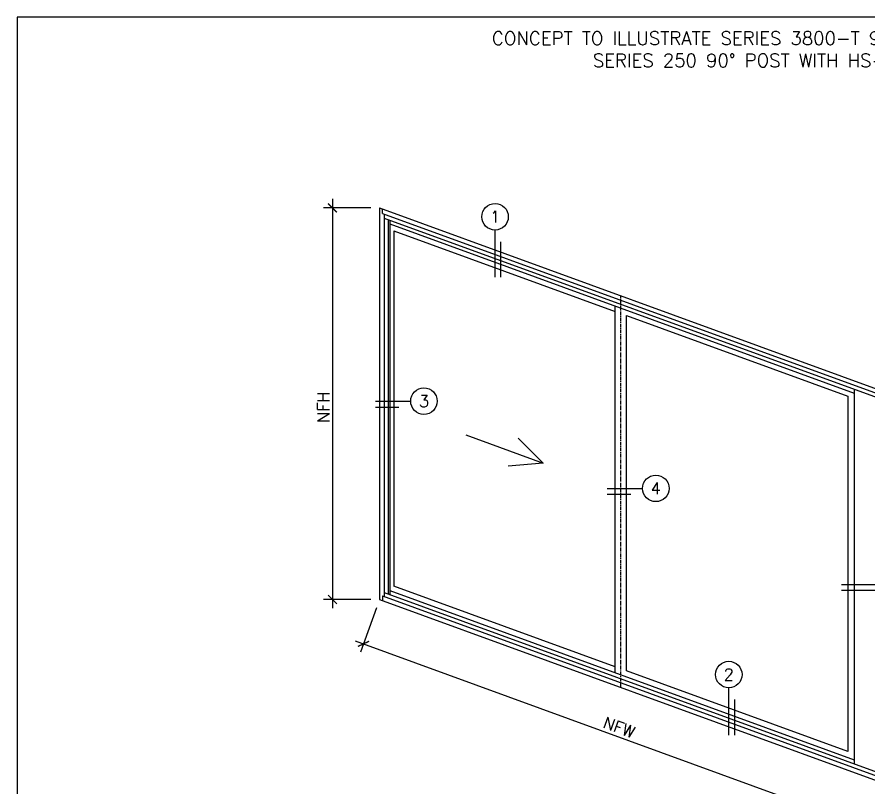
# Model space of a CAD drawing. Extents: x -118 to 134, y 32 to 229.
# Drawn here: x -117.6 to 26.8, y 98.2 to 228.8 of the extents above; entities that cross this region are included whole.
import ezdxf
from ezdxf.enums import TextEntityAlignment as Align

# ---------------------------------------------------------------- set-up
doc = ezdxf.new("R2010")
doc.units = 0
doc.header["$MEASUREMENT"] = 0
doc.linetypes.add('CENTER', pattern=[2, 1.25, -0.25, 0.25, -0.25])
doc.layers.get('0').update_dxf_attribs({"linetype": 'CONTINUOUS'})
doc.layers.get('Defpoints').update_dxf_attribs({"linetype": 'CONTINUOUS'})
for name, color, linetype in [('CENTERLINE', 40, 'CENTER'), ('FRAME', 1, 'CONTINUOUS'), ('TEXT', 7, 'CONTINUOUS'), ('VENT', 5, 'CONTINUOUS')]:
    doc.layers.add(name, color=color, linetype=linetype)
doc.layers.add('No Print', color=30, linetype='CONTINUOUS', plot=False)
doc.styles.get("Standard").update_dxf_attribs({"font": 'romans.shx'})
doc.dimstyles.new('1X1', dxfattribs={"dimscale": 16, "dimtxt": 0.125, "dimasz": 0.09375, "dimexe": 0.09375, "dimexo": 0.09375, "dimgap": 0.032, "dimtad": 1, "dimdec": 4, "dimzin": 11, "dimdsep": 46, "dimlunit": 5, "dimtxsty": 'Standard', "dimblk1": 'ARCHTICK', "dimblk2": 'ARCHTICK', "dimsah": 1, "dimcen": 0.09, "dimdle": 0.09375, "dimadec": 0, "dimazin": 0, "dimtfac": 1, "dimtdec": 4, "dimtofl": 0, "dimtmove": 0, "dimatfit": 3, "dimldrblk": 'ARCHTICK', "dimfxl": 0, "dimfrac": 2, "dimtolj": 1, "dimtzin": 0, "dimarcsym": 0})

# ---------------------------------------------------------------- blocks, each defined once
blk = doc.blocks.new('_ARCHTICK')
at = {"color": 0, "linetype": 'ByBlock', "const_width": 0.15}
blk.add_lwpolyline([(-0.5, -0.5), (0.5, 0.5)], dxfattribs=at)
blk = doc.blocks.new('*D141')
at = {"color": 0, "lineweight": -2}
for p, q in [((-56.65, 128.7), (-59.38, 121.18)), ((-60.28, 123.1), (28.17, 90.91)), ((28.98, 97.53), (26.24, 90.02))]:
    blk.add_line(p, q, dxfattribs=at)
at = {"layer": 'Defpoints', "color": 0}
for p in [(-56.14, 130.11), (29.49, 98.94), (26.76, 91.43)]:
    blk.add_point(p, dxfattribs=at)
at = {"color": 0, "lineweight": -2, "xscale": 1.5, "yscale": 1.5, "zscale": 1.5}
for p, rotation in [((-58.87, 122.59), 160), ((26.76, 91.43), 340)]:
    blk.add_blockref('_ARCHTICK', p, dxfattribs=dict(at, rotation=rotation))
at = {"color": 0, "insert": (-15.54, 108.43), "char_height": 2, "attachment_point": 5, "rotation": 340}
blk.add_mtext('\\A1;NFW', dxfattribs=at)
blk = doc.blocks.new('*D143')
at = {"color": 0, "lineweight": -2}
for p, q in [((-64.14, 197.98), (-64.14, 128.61)), ((-57.64, 196.48), (-65.64, 196.48)), ((-57.64, 130.11), (-65.64, 130.11))]:
    blk.add_line(p, q, dxfattribs=at)
at = {"layer": 'Defpoints', "color": 0}
for p in [(-56.14, 196.48), (-64.14, 130.11), (-56.14, 130.11)]:
    blk.add_point(p, dxfattribs=at)
at = {"color": 0, "lineweight": -2, "xscale": 1.5, "yscale": 1.5, "zscale": 1.5}
for p, rotation in [((-64.14, 196.48), 90), ((-64.14, 130.11), 270)]:
    blk.add_blockref('_ARCHTICK', p, dxfattribs=dict(at, rotation=rotation))
at = {"color": 0, "insert": (-65.65, 162.72), "char_height": 2, "attachment_point": 5, "rotation": 90}
blk.add_mtext('\\A1;NFH', dxfattribs=at)

msp = doc.modelspace()

# ---------------------------------------------------------------- linework, layer by layer
for p, q in [((-36.56648, 184.71646), (-36.56648, 192.71646)), ((-35.56648, 184.71646), (-35.56648, 190.71646)), ((-56.86347, 163.72142), (-50.86347, 163.72142)), ((-56.86347, 162.72142), (-52.86347, 162.72142)), ((-41.51862, 158.0079), (-28.37651, 153.22457)), ((-28.37651, 153.22457), (-32.61915, 157.46721)), ((-28.37651, 153.22457), (-34.35368, 152.70163)), ((-17.5524, 148.93752), (-11.5524, 148.93752)), ((-17.5524, 147.93752), (-13.5524, 147.93752)), ((22.17647, 132.6595), (38.3721, 132.6595)), ((22.17647, 131.6595), (36.3721, 131.6595)), ((3.07249, 107.13024), (3.07249, 115.13024)), ((4.07249, 107.13024), (4.07249, 113.13024))]:
    msp.add_line(p, q)
for centre in [(-36.56648, 194.96646), (-48.61347, 163.72142), (-9.3024, 148.93752), (3.07249, 117.38024)]:
    msp.add_circle(centre, 2.25)
at = {"layer": 'CENTERLINE', "ltscale": 0.5}
msp.add_line((-15.2298, 115.22081), (-15.2298, 181.59581), dxfattribs=at)
at = {"layer": 'FRAME'}
for p, q in [((-56.1358, 196.48437), (29.49369, 165.31778)), ((-56.1358, 196.48437), (-56.1358, 130.10937)), ((-55.6358, 195.52139), (-55.6358, 196.30239)), ((-55.6358, 195.52139), (29.49369, 164.53678)), ((-55.3548, 195.41911), (-55.3548, 130.60611)), ((-55.3548, 194.74611), (29.49369, 163.86378)), ((-54.6818, 194.50116), (-54.6818, 131.03416)), ((-54.4326, 194.41046), (-54.4326, 130.94346)), ((-54.4326, 193.73946), (24.32539, 165.0739)), ((24.32539, 165.7449), (24.32539, 102.2779)), ((-54.4326, 131.61446), (24.32539, 102.9489)), ((-56.1358, 130.10937), (29.49369, 98.94278)), ((-55.6358, 130.70839), (29.49369, 99.72378)), ((-55.6358, 130.70839), (-55.6358, 129.92739)), ((-55.3548, 131.27911), (29.49369, 100.39678))]:
    msp.add_line(p, q, dxfattribs=at)
at = {"layer": 'No Print'}
msp.add_lwpolyline([(134.37725, 228.80978), (-117.62275, 228.80978), (-117.62275, 54.80978), (134.37725, 54.80978)], close=True, dxfattribs=at)
at = {"layer": 'VENT'}
for p, q in [((-53.72783, 192.60794), (-53.72783, 132.35794)), ((-53.72783, 192.60794), (-16.1673, 178.93703)), ((-16.1673, 117.68703), (-16.1673, 179.81203)), ((-14.2923, 118.00458), (-14.2923, 178.25458)), ((-14.2923, 178.25458), (23.26823, 164.58367)), ((23.26823, 164.58367), (23.26823, 104.33367)), ((-16.1673, 118.68703), (-53.72783, 132.35794)), ((23.26823, 104.33367), (-14.2923, 118.00458))]:
    msp.add_line(p, q, dxfattribs=at)

# ---------------------------------------------------------------- texts
for s, p in [('1', (-36.56648, 194.96646)), ('3', (-48.61347, 163.72142)), ('4', (-9.3024, 148.93752)), ('2', (3.07249, 117.38024))]:
    msp.add_text(s, height=2).set_placement(p, align=Align.MIDDLE_CENTER)
at = {"layer": 'TEXT', "insert": (8.37725, 222.96437), "char_height": 2.25, "width": 103.6292898, "attachment_point": 5}
msp.add_mtext('CONCEPT TO ILLUSTRATE SERIES 3800-T 90%%D CORNER WITH SERIES 250 90%%D POST WITH HS-XO|O', dxfattribs=at)

# ---------------------------------------------------------------- dimensions: what is measured, and where the dimension line sits
for base, p1, p2, angle, text, picture, middle, dimtype in [((-64.1358, 130.10937), (-56.1358, 196.48437), (-56.1358, 130.10937), 90, 'NFH', '*D143', (-64.1358, 162.71701), 160), ((26.75753, 91.42524), (-56.1358, 130.10937), (29.49369, 98.94278), 340, 'NFW', '*D141', (-16.05721, 107.00854), 161)]:
    dim = msp.add_linear_dim(base=base, p1=p1, p2=p2, angle=angle, text=text, dimstyle='1X1', override={"dimpost": '"'})
    dim.commit()
    dim.dimension.update_dxf_attribs({"geometry": picture, "text_midpoint": middle, "dimtype": dimtype})

doc.saveas('drawing.dxf')
